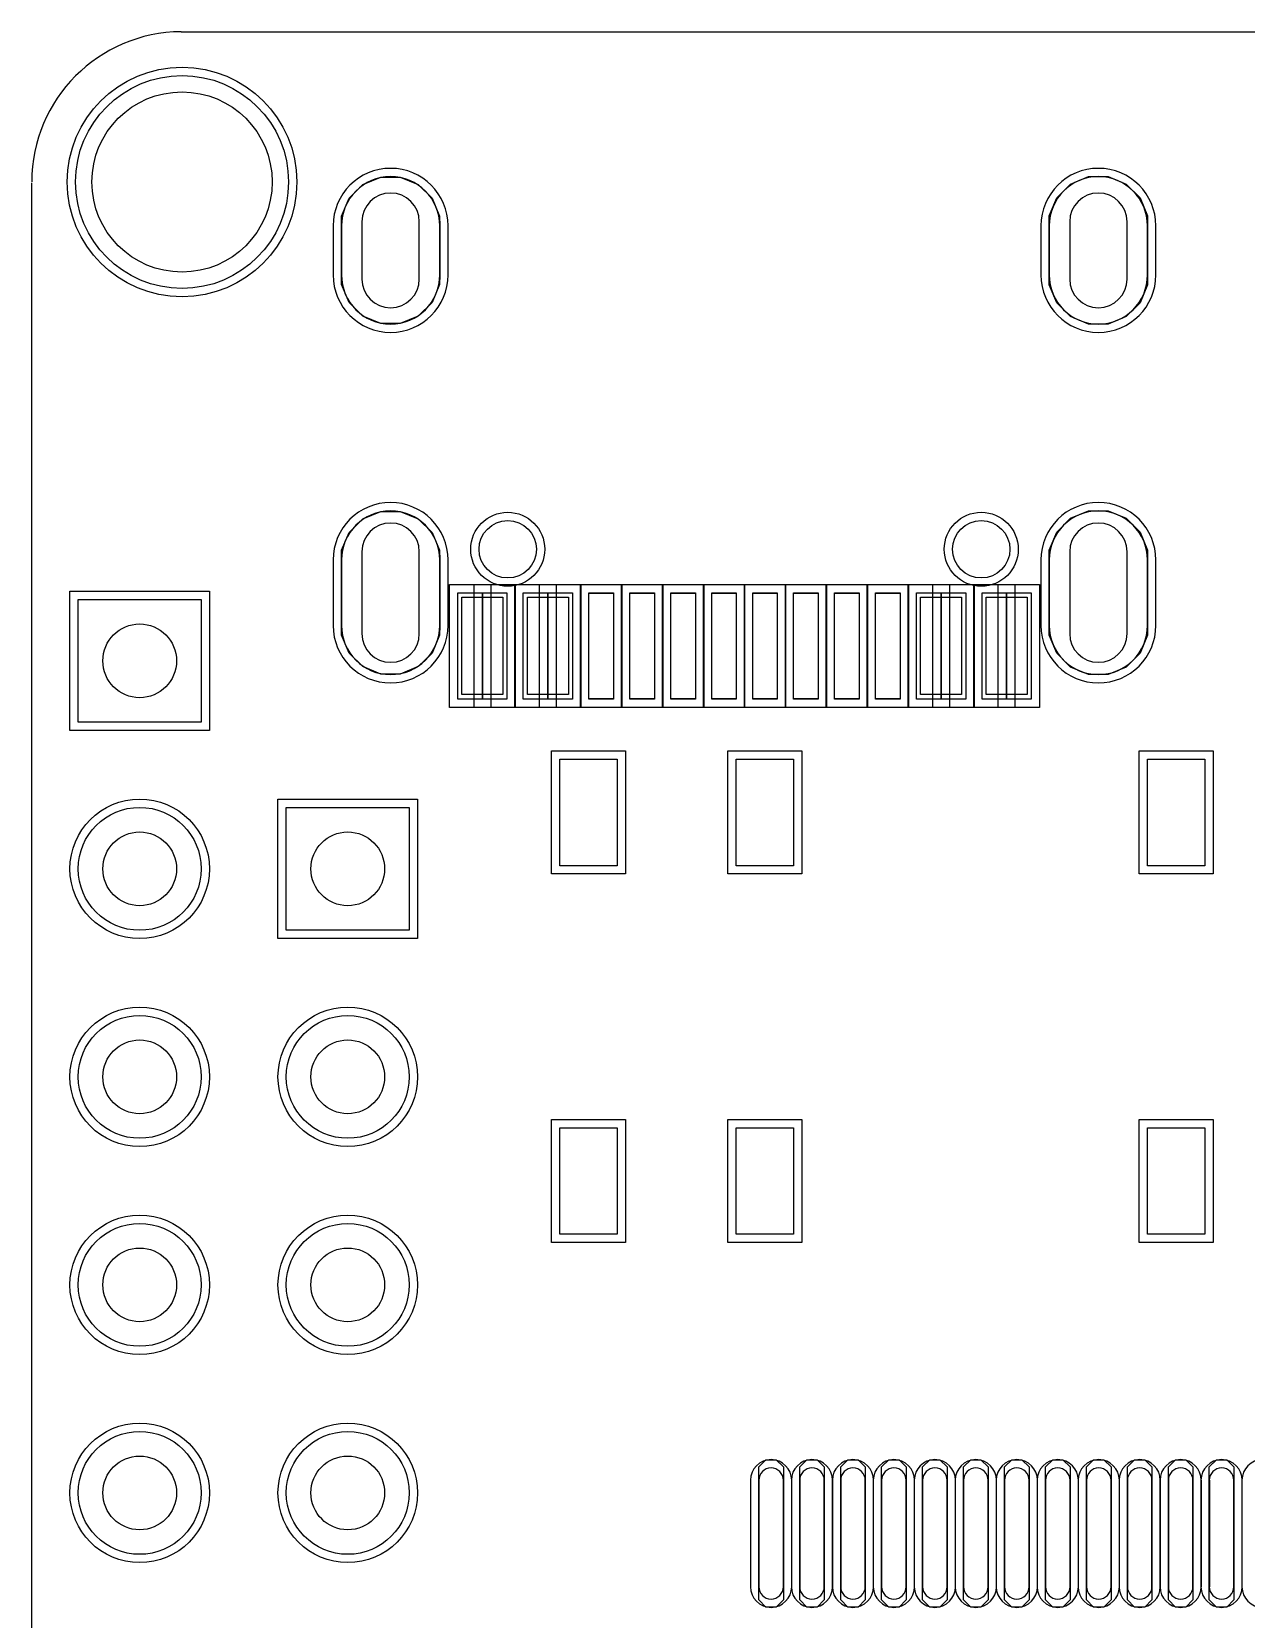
# Model space of a CAD drawing. Header units: millimetres. Extents: x -0.08 to 1.1, y 0 to 1.74.
# Drawn here: x -0.085 to 0.499, y 0.975 to 1.738 of the extents above; entities that cross this region are included whole.
import ezdxf

# ---------------------------------------------------------------- set-up
doc = ezdxf.new("R2010")
doc.units = ezdxf.units.MM
doc.header["$MEASUREMENT"] = 0
for name, color, linetype in [('KeepOutLayer', 6, 'Continuous'), ('MultiLayer', 9, 'Continuous'), ('TopPaste', 8, 'Continuous'), ('TopSolder', 216, 'Continuous')]:
    doc.layers.add(name, color=color, linetype=linetype)

msp = doc.modelspace()

# ---------------------------------------------------------------- linework, layer by layer
at = {"layer": 'KeepOutLayer'}
for p, q in [((-0.01302, 1.73823), (1.0251, 1.73823)), ((-0.08471, 0.13107), (-0.08471, 1.66562))]:
    msp.add_line(p, q, dxfattribs=at)
msp.add_arc((-0.01259, 1.66601), 0.07222, 90.33962, 179.91591, dxfattribs=at)
at = {"layer": 'MultiLayer'}
for p, q in [((0.06403, 1.64495), (0.06403, 1.62133)), ((0.07387, 1.64692), (0.07387, 1.61936)), ((0.10143, 1.61936), (0.10143, 1.64692)), ((0.11128, 1.62133), (0.11128, 1.64495)), ((0.40419, 1.64495), (0.40419, 1.62133)), ((0.41403, 1.64692), (0.41403, 1.61936)), ((0.44159, 1.61936), (0.44159, 1.64692)), ((0.45143, 1.62133), (0.45143, 1.64495)), ((0.07387, 1.48826), (0.07387, 1.44889)), ((0.10143, 1.44889), (0.10143, 1.48826)), ((0.41403, 1.48826), (0.41403, 1.44889)), ((0.44159, 1.44889), (0.44159, 1.48826)), ((0.06403, 1.48432), (0.06403, 1.45283)), ((0.11128, 1.45283), (0.11128, 1.48432)), ((0.40419, 1.48432), (0.40419, 1.45283)), ((0.45143, 1.45283), (0.45143, 1.48432)), ((-0.06247, 1.4063), (-0.06247, 1.46536)), ((-0.06247, 1.46536), (-0.00341, 1.46536)), ((-0.00341, 1.46536), (-0.00341, 1.4063)), ((-0.00341, 1.4063), (-0.06247, 1.4063)), ((0.03753, 1.3063), (0.03753, 1.36536)), ((0.03753, 1.36536), (0.09659, 1.36536)), ((0.09659, 1.36536), (0.09659, 1.3063)), ((0.09659, 1.3063), (0.03753, 1.3063))]:
    msp.add_line(p, q, dxfattribs=at)
for centre, radius in [((-0.01259, 1.66601), 0.05118), ((-0.01259, 1.66601), 0.04331), ((0.14395, 1.48944), 0.01378), ((0.14395, 1.48944), 0.01378), ((0.37151, 1.48944), 0.01378), ((0.37151, 1.48944), 0.01378), ((-0.03294, 1.43583), 0.01772), ((-0.03294, 1.33583), 0.02953), ((-0.03294, 1.33583), 0.01772), ((0.06706, 1.33583), 0.01772), ((-0.03294, 1.23583), 0.02953), ((0.06706, 1.23583), 0.02953), ((-0.03294, 1.23583), 0.01772), ((0.06706, 1.23583), 0.01772), ((-0.03294, 1.13583), 0.02953), ((0.06706, 1.13583), 0.02953), ((-0.03294, 1.13583), 0.01772), ((0.06706, 1.13583), 0.01772), ((-0.03294, 1.03583), 0.02953), ((0.06706, 1.03583), 0.02953), ((-0.03294, 1.03583), 0.01772), ((0.06706, 1.03583), 0.01772)]:
    msp.add_circle(centre, radius, dxfattribs=at)
for centre, radius, start, end in [((0.08765, 1.64495), 0.02362, 0, 180), ((0.42781, 1.64495), 0.02362, 0, 180), ((0.08765, 1.64692), 0.01378, 0, 180), ((0.42781, 1.64692), 0.01378, 0, 180), ((0.08765, 1.62133), 0.02362, 180, 0), ((0.08765, 1.61936), 0.01378, 180, 0), ((0.42781, 1.62133), 0.02362, 180, 0), ((0.42781, 1.61936), 0.01378, 180, 0), ((0.08765, 1.48432), 0.02362, 0, 180), ((0.42781, 1.48432), 0.02362, 0, 180), ((0.08765, 1.48826), 0.01378, 0, 180), ((0.42781, 1.48826), 0.01378, 0, 180), ((0.08765, 1.45283), 0.02362, 180, 0), ((0.42781, 1.45283), 0.02362, 180, 0), ((0.08765, 1.44889), 0.01378, 180, 0), ((0.42781, 1.44889), 0.01378, 180, 0)]:
    msp.add_arc(centre, radius, start, end, dxfattribs=at)
at = {"layer": 'TopPaste'}
for p, q in [((0.06771, 1.65821), (0.07435, 1.66477)), ((0.07435, 1.66477), (0.08297, 1.66832)), ((0.08297, 1.66832), (0.0923, 1.66832)), ((0.0923, 1.66832), (0.10093, 1.66477)), ((0.10093, 1.66477), (0.10756, 1.65821)), ((0.40777, 1.65834), (0.41442, 1.66499)), ((0.41442, 1.66499), (0.4231, 1.66858)), ((0.4231, 1.66858), (0.4325, 1.66858)), ((0.4325, 1.66858), (0.44118, 1.66499)), ((0.44118, 1.66499), (0.44782, 1.65834)), ((0.06407, 1.64962), (0.06771, 1.65821)), ((0.10756, 1.65821), (0.11121, 1.64962)), ((0.40418, 1.64966), (0.40777, 1.65834)), ((0.44782, 1.65834), (0.45142, 1.64966)), ((0.06402, 1.64496), (0.06407, 1.64962)), ((0.11121, 1.64962), (0.11126, 1.64496)), ((0.40418, 1.64496), (0.40418, 1.64966)), ((0.45142, 1.64966), (0.45142, 1.64496)), ((0.06402, 1.62134), (0.06402, 1.64496)), ((0.11126, 1.64496), (0.11126, 1.62134)), ((0.11126, 1.64496), (0.11126, 1.64496)), ((0.40418, 1.62134), (0.40418, 1.64496)), ((0.45142, 1.64496), (0.45142, 1.62134)), ((0.45142, 1.64496), (0.45142, 1.64496)), ((0.06407, 1.61668), (0.06402, 1.62134)), ((0.06402, 1.62134), (0.06402, 1.62134)), ((0.11126, 1.62134), (0.11121, 1.61668)), ((0.40418, 1.61664), (0.40418, 1.62134)), ((0.40418, 1.62134), (0.40418, 1.62134)), ((0.45142, 1.62134), (0.45142, 1.61664)), ((0.06771, 1.60809), (0.06407, 1.61668)), ((0.11121, 1.61668), (0.10756, 1.60809)), ((0.40777, 1.60796), (0.40418, 1.61664)), ((0.45142, 1.61664), (0.44782, 1.60796)), ((0.07435, 1.60153), (0.06771, 1.60809)), ((0.10756, 1.60809), (0.10093, 1.60153)), ((0.41442, 1.60131), (0.40777, 1.60796)), ((0.44782, 1.60796), (0.44118, 1.60131)), ((0.08297, 1.59798), (0.07435, 1.60153)), ((0.0923, 1.59798), (0.08297, 1.59798)), ((0.10093, 1.60153), (0.0923, 1.59798)), ((0.4231, 1.59772), (0.41442, 1.60131)), ((0.4325, 1.59772), (0.4231, 1.59772)), ((0.44118, 1.60131), (0.4325, 1.59772)), ((0.06771, 1.49758), (0.07435, 1.50414)), ((0.07435, 1.50414), (0.08297, 1.50768)), ((0.08297, 1.50768), (0.0923, 1.50768)), ((0.0923, 1.50768), (0.10093, 1.50414)), ((0.10093, 1.50414), (0.10756, 1.49758)), ((0.40777, 1.49771), (0.41442, 1.50435)), ((0.41442, 1.50435), (0.4231, 1.50795)), ((0.4231, 1.50795), (0.4325, 1.50795)), ((0.4325, 1.50795), (0.44118, 1.50435)), ((0.44118, 1.50435), (0.44782, 1.49771)), ((0.06407, 1.48899), (0.06771, 1.49758)), ((0.10756, 1.49758), (0.11121, 1.48899)), ((0.40418, 1.48903), (0.40777, 1.49771)), ((0.44782, 1.49771), (0.45142, 1.48903)), ((0.06402, 1.48433), (0.06407, 1.48899)), ((0.11121, 1.48899), (0.11126, 1.48433)), ((0.40418, 1.48433), (0.40418, 1.48903)), ((0.45142, 1.48903), (0.45142, 1.48433)), ((0.06402, 1.45283), (0.06402, 1.48433)), ((0.11126, 1.48433), (0.11126, 1.45283)), ((0.11126, 1.48433), (0.11126, 1.48433)), ((0.40418, 1.45283), (0.40418, 1.48433)), ((0.45142, 1.48433), (0.45142, 1.45283)), ((0.45142, 1.48433), (0.45142, 1.48433)), ((0.11994, 1.41739), (0.11994, 1.46857)), ((0.11994, 1.46857), (0.13175, 1.46857)), ((0.1219, 1.41956), (0.1219, 1.46641)), ((0.1219, 1.46641), (0.14158, 1.46641)), ((0.13175, 1.46857), (0.13175, 1.41739)), ((0.13175, 1.41739), (0.13175, 1.46857)), ((0.13175, 1.46857), (0.14356, 1.46857)), ((0.14158, 1.46641), (0.14158, 1.41956)), ((0.14356, 1.46857), (0.14356, 1.41739)), ((0.15143, 1.4174), (0.15143, 1.46858)), ((0.15143, 1.46858), (0.16324, 1.46858)), ((0.15339, 1.41957), (0.15339, 1.46642)), ((0.15339, 1.46642), (0.17308, 1.46642)), ((0.16324, 1.46858), (0.16324, 1.4174)), ((0.16325, 1.4174), (0.16325, 1.46858)), ((0.16325, 1.46858), (0.17506, 1.46858)), ((0.17308, 1.46642), (0.17308, 1.41957)), ((0.17506, 1.46858), (0.17506, 1.4174)), ((0.18292, 1.41759), (0.18292, 1.46838)), ((0.18292, 1.46838), (0.19473, 1.46838)), ((0.18293, 1.41739), (0.18293, 1.46857)), ((0.18293, 1.46857), (0.19474, 1.46857)), ((0.19473, 1.46838), (0.19473, 1.41759)), ((0.19474, 1.46857), (0.19474, 1.41739)), ((0.20263, 1.41739), (0.20263, 1.46857)), ((0.20263, 1.46857), (0.21444, 1.46857)), ((0.20263, 1.41759), (0.20263, 1.46838)), ((0.20263, 1.46838), (0.21444, 1.46838)), ((0.21444, 1.46857), (0.21444, 1.41739)), ((0.21444, 1.46838), (0.21444, 1.41759)), ((0.22229, 1.41759), (0.22229, 1.46838)), ((0.22229, 1.46838), (0.23411, 1.46838)), ((0.2223, 1.41739), (0.2223, 1.46857)), ((0.2223, 1.46857), (0.23411, 1.46857)), ((0.23411, 1.46857), (0.23411, 1.41739)), ((0.23411, 1.46838), (0.23411, 1.41759)), ((0.24199, 1.41739), (0.24199, 1.46857)), ((0.24199, 1.46857), (0.2538, 1.46857)), ((0.24199, 1.41759), (0.24199, 1.46838)), ((0.24199, 1.46838), (0.2538, 1.46838)), ((0.2538, 1.46857), (0.2538, 1.41739)), ((0.2538, 1.46838), (0.2538, 1.41759)), ((0.26167, 1.41739), (0.26167, 1.46857)), ((0.26167, 1.46857), (0.27348, 1.46857)), ((0.26167, 1.41759), (0.26167, 1.46838)), ((0.26167, 1.46838), (0.27348, 1.46838)), ((0.27348, 1.46857), (0.27348, 1.41739)), ((0.27348, 1.46838), (0.27348, 1.41759)), ((0.28136, 1.41739), (0.28136, 1.46857)), ((0.28136, 1.46857), (0.29317, 1.46857)), ((0.28136, 1.41759), (0.28136, 1.46838)), ((0.28136, 1.46838), (0.29317, 1.46838)), ((0.29317, 1.46857), (0.29317, 1.41739)), ((0.29317, 1.46838), (0.29317, 1.41759)), ((0.30103, 1.41759), (0.30103, 1.46838)), ((0.30103, 1.46838), (0.31284, 1.46838)), ((0.30104, 1.41739), (0.30104, 1.46857)), ((0.30104, 1.46857), (0.31285, 1.46857)), ((0.31284, 1.46838), (0.31284, 1.41759)), ((0.31285, 1.46857), (0.31285, 1.41739)), ((0.32073, 1.41739), (0.32073, 1.46857)), ((0.32073, 1.46857), (0.33254, 1.46857)), ((0.32073, 1.41759), (0.32073, 1.46838)), ((0.32073, 1.46838), (0.33254, 1.46838)), ((0.33254, 1.46857), (0.33254, 1.41739)), ((0.33254, 1.46838), (0.33254, 1.41759)), ((0.34041, 1.41739), (0.34041, 1.46857)), ((0.34041, 1.46857), (0.35222, 1.46857)), ((0.34237, 1.41956), (0.34237, 1.46641)), ((0.34237, 1.46641), (0.36206, 1.46641)), ((0.35222, 1.46857), (0.35222, 1.41739)), ((0.35222, 1.41739), (0.35222, 1.46857)), ((0.35222, 1.46857), (0.36403, 1.46857)), ((0.36206, 1.46641), (0.36206, 1.41956)), ((0.36403, 1.46857), (0.36403, 1.41739)), ((0.37191, 1.41739), (0.37191, 1.46857)), ((0.37191, 1.46857), (0.38372, 1.46857)), ((0.37387, 1.41956), (0.37387, 1.46641)), ((0.37387, 1.46641), (0.39356, 1.46641)), ((0.38372, 1.46857), (0.38372, 1.41739)), ((0.38372, 1.41739), (0.38372, 1.46857)), ((0.38372, 1.46857), (0.39553, 1.46857)), ((0.39356, 1.46641), (0.39356, 1.41956)), ((0.39553, 1.46857), (0.39553, 1.41739)), ((0.06407, 1.44816), (0.06402, 1.45283)), ((0.06402, 1.45283), (0.06402, 1.45283)), ((0.11126, 1.45283), (0.11121, 1.44816)), ((0.40418, 1.44813), (0.40418, 1.45283)), ((0.40418, 1.45283), (0.40418, 1.45283)), ((0.45142, 1.45283), (0.45142, 1.44813)), ((0.06771, 1.43958), (0.06407, 1.44816)), ((0.11121, 1.44816), (0.10756, 1.43958)), ((0.40777, 1.43945), (0.40418, 1.44813)), ((0.45142, 1.44813), (0.44782, 1.43945)), ((0.07435, 1.43302), (0.06771, 1.43958)), ((0.10756, 1.43958), (0.10093, 1.43302)), ((0.41442, 1.4328), (0.40777, 1.43945)), ((0.44782, 1.43945), (0.44118, 1.4328)), ((0.08297, 1.42947), (0.07435, 1.43302)), ((0.0923, 1.42947), (0.08297, 1.42947)), ((0.10093, 1.43302), (0.0923, 1.42947)), ((0.4231, 1.4292), (0.41442, 1.4328)), ((0.4325, 1.4292), (0.4231, 1.4292)), ((0.44118, 1.4328), (0.4325, 1.4292)), ((0.14158, 1.41956), (0.1219, 1.41956)), ((0.17308, 1.41957), (0.15339, 1.41957)), ((0.36206, 1.41956), (0.34237, 1.41956)), ((0.39356, 1.41956), (0.37387, 1.41956)), ((0.13175, 1.41739), (0.11994, 1.41739)), ((0.14356, 1.41739), (0.13175, 1.41739)), ((0.16324, 1.4174), (0.15143, 1.4174)), ((0.17506, 1.4174), (0.16325, 1.4174)), ((0.19473, 1.41759), (0.18292, 1.41759)), ((0.19474, 1.41739), (0.18293, 1.41739)), ((0.21444, 1.41759), (0.20263, 1.41759)), ((0.21444, 1.41739), (0.20263, 1.41739)), ((0.23411, 1.41759), (0.22229, 1.41759)), ((0.23411, 1.41739), (0.2223, 1.41739)), ((0.2538, 1.41759), (0.24199, 1.41759)), ((0.2538, 1.41739), (0.24199, 1.41739)), ((0.27348, 1.41759), (0.26167, 1.41759)), ((0.27348, 1.41739), (0.26167, 1.41739)), ((0.29317, 1.41759), (0.28136, 1.41759)), ((0.29317, 1.41739), (0.28136, 1.41739)), ((0.31284, 1.41759), (0.30103, 1.41759)), ((0.31285, 1.41739), (0.30104, 1.41739)), ((0.33254, 1.41759), (0.32073, 1.41759)), ((0.33254, 1.41739), (0.32073, 1.41739)), ((0.35222, 1.41739), (0.34041, 1.41739)), ((0.36403, 1.41739), (0.35222, 1.41739)), ((0.38372, 1.41739), (0.37191, 1.41739)), ((0.39553, 1.41739), (0.38372, 1.41739)), ((0.16901, 1.33735), (0.16901, 1.38853)), ((0.16901, 1.38853), (0.19657, 1.38853)), ((0.19657, 1.38853), (0.19657, 1.33735)), ((0.25365, 1.33735), (0.25365, 1.38853)), ((0.25365, 1.38853), (0.28121, 1.38853)), ((0.28121, 1.38853), (0.28121, 1.33735)), ((0.45143, 1.33735), (0.45143, 1.38853)), ((0.45143, 1.38853), (0.47899, 1.38853)), ((0.47899, 1.38853), (0.47899, 1.33735)), ((0.19657, 1.33735), (0.16901, 1.33735)), ((0.28121, 1.33735), (0.25365, 1.33735)), ((0.47899, 1.33735), (0.45143, 1.33735)), ((0.16901, 1.16018), (0.16901, 1.21136)), ((0.16901, 1.21136), (0.19657, 1.21136)), ((0.19657, 1.21136), (0.19657, 1.16018)), ((0.25365, 1.16018), (0.25365, 1.21136)), ((0.25365, 1.21136), (0.28121, 1.21136)), ((0.28121, 1.21136), (0.28121, 1.16018)), ((0.45143, 1.16018), (0.45143, 1.21136)), ((0.45143, 1.21136), (0.47899, 1.21136)), ((0.47899, 1.21136), (0.47899, 1.16018)), ((0.19657, 1.16018), (0.16901, 1.16018)), ((0.28121, 1.16018), (0.25365, 1.16018)), ((0.47899, 1.16018), (0.45143, 1.16018)), ((0.26459, 1.04828), (0.26805, 1.05174)), ((0.26459, 1.04584), (0.26459, 1.04828)), ((0.26459, 0.98678), (0.26459, 1.04584)), ((0.26805, 1.05174), (0.27294, 1.05174)), ((0.27294, 1.05174), (0.2764, 1.04828)), ((0.2764, 1.04828), (0.2764, 1.04584)), ((0.2764, 1.04584), (0.2764, 0.98678)), ((0.2764, 1.04584), (0.2764, 1.04584)), ((0.28427, 1.04828), (0.28773, 1.05174)), ((0.28427, 1.04584), (0.28427, 1.04828)), ((0.28427, 0.98678), (0.28427, 1.04584)), ((0.28773, 1.05174), (0.29262, 1.05174)), ((0.29262, 1.05174), (0.29608, 1.04828)), ((0.29608, 1.04828), (0.29608, 1.04584)), ((0.29608, 1.04584), (0.29608, 0.98678)), ((0.29608, 1.04584), (0.29608, 1.04584)), ((0.30396, 1.04828), (0.30742, 1.05174)), ((0.30396, 1.04584), (0.30396, 1.04828)), ((0.30396, 0.98678), (0.30396, 1.04584)), ((0.30742, 1.05174), (0.31231, 1.05174)), ((0.31231, 1.05174), (0.31577, 1.04828)), ((0.31577, 1.04828), (0.31577, 1.04584)), ((0.31577, 1.04584), (0.31577, 0.98678)), ((0.31577, 1.04584), (0.31577, 1.04584)), ((0.32364, 1.04828), (0.3271, 1.05174)), ((0.32364, 1.04584), (0.32364, 1.04828)), ((0.32364, 0.98678), (0.32364, 1.04584)), ((0.3271, 1.05174), (0.33199, 1.05174)), ((0.33199, 1.05174), (0.33545, 1.04828)), ((0.33545, 1.04828), (0.33545, 1.04584)), ((0.33545, 1.04584), (0.33545, 0.98678)), ((0.33545, 1.04584), (0.33545, 1.04584)), ((0.34333, 1.04828), (0.34679, 1.05174)), ((0.34333, 1.04584), (0.34333, 1.04828)), ((0.34333, 0.98678), (0.34333, 1.04584)), ((0.34679, 1.05174), (0.35168, 1.05174)), ((0.35168, 1.05174), (0.35514, 1.04828)), ((0.35514, 1.04828), (0.35514, 1.04584)), ((0.35514, 1.04584), (0.35514, 0.98678)), ((0.35514, 1.04584), (0.35514, 1.04584)), ((0.36301, 1.04828), (0.36647, 1.05174)), ((0.36301, 1.04584), (0.36301, 1.04828)), ((0.36301, 0.98678), (0.36301, 1.04584)), ((0.36647, 1.05174), (0.37136, 1.05174)), ((0.37136, 1.05174), (0.37482, 1.04828)), ((0.37482, 1.04828), (0.37482, 1.04584)), ((0.37482, 1.04584), (0.37482, 0.98678)), ((0.37482, 1.04584), (0.37482, 1.04584)), ((0.3827, 1.04828), (0.38616, 1.05174)), ((0.3827, 1.04584), (0.3827, 1.04828)), ((0.3827, 0.98678), (0.3827, 1.04584)), ((0.38616, 1.05174), (0.39105, 1.05174)), ((0.39105, 1.05174), (0.39451, 1.04828)), ((0.39451, 1.04828), (0.39451, 1.04584)), ((0.39451, 1.04584), (0.39451, 0.98678)), ((0.39451, 1.04584), (0.39451, 1.04584)), ((0.40238, 1.04828), (0.40584, 1.05174)), ((0.40238, 1.04584), (0.40238, 1.04828)), ((0.40238, 0.98678), (0.40238, 1.04584)), ((0.40584, 1.05174), (0.41073, 1.05174)), ((0.41073, 1.05174), (0.41419, 1.04828)), ((0.41419, 1.04828), (0.41419, 1.04584)), ((0.41419, 1.04584), (0.41419, 0.98678)), ((0.41419, 1.04584), (0.41419, 1.04584)), ((0.42206, 1.04828), (0.42552, 1.05174)), ((0.42206, 1.04584), (0.42206, 1.04828)), ((0.42206, 0.98678), (0.42206, 1.04584)), ((0.42552, 1.05174), (0.43041, 1.05174)), ((0.43041, 1.05174), (0.43387, 1.04828)), ((0.43387, 1.04828), (0.43387, 1.04584)), ((0.43387, 1.04584), (0.43387, 0.98678)), ((0.43387, 1.04584), (0.43387, 1.04584)), ((0.44175, 1.04828), (0.44521, 1.05174)), ((0.44175, 1.04584), (0.44175, 1.04828)), ((0.44175, 0.98678), (0.44175, 1.04584)), ((0.44521, 1.05174), (0.4501, 1.05174)), ((0.4501, 1.05174), (0.45356, 1.04828)), ((0.45356, 1.04828), (0.45356, 1.04584)), ((0.45356, 1.04584), (0.45356, 0.98678)), ((0.45356, 1.04584), (0.45356, 1.04584)), ((0.46143, 1.04828), (0.46489, 1.05174)), ((0.46143, 1.04584), (0.46143, 1.04828)), ((0.46143, 0.98678), (0.46143, 1.04584)), ((0.46489, 1.05174), (0.46978, 1.05174)), ((0.46978, 1.05174), (0.47324, 1.04828)), ((0.47324, 1.04828), (0.47324, 1.04584)), ((0.47324, 1.04584), (0.47324, 0.98678)), ((0.47324, 1.04584), (0.47324, 1.04584)), ((0.48112, 1.04828), (0.48458, 1.05174)), ((0.48112, 1.04584), (0.48112, 1.04828)), ((0.48112, 0.98678), (0.48112, 1.04584)), ((0.48458, 1.05174), (0.48947, 1.05174)), ((0.48947, 1.05174), (0.49293, 1.04828)), ((0.49293, 1.04828), (0.49293, 1.04584)), ((0.49293, 1.04584), (0.49293, 0.98678)), ((0.49293, 1.04584), (0.49293, 1.04584)), ((0.26459, 1.0419), (0.26459, 0.99072)), ((0.2764, 0.99072), (0.2764, 1.0419)), ((0.28427, 1.0419), (0.28427, 0.99072)), ((0.29608, 0.99072), (0.29608, 1.0419)), ((0.30396, 1.0419), (0.30396, 0.99072)), ((0.31577, 0.99072), (0.31577, 1.0419)), ((0.32364, 1.0419), (0.32364, 0.99072)), ((0.33545, 0.99072), (0.33545, 1.0419)), ((0.34333, 1.0419), (0.34333, 0.99072)), ((0.35514, 0.99072), (0.35514, 1.0419)), ((0.36301, 1.0419), (0.36301, 0.99072)), ((0.37482, 0.99072), (0.37482, 1.0419)), ((0.3827, 1.0419), (0.3827, 0.99072)), ((0.39451, 0.99072), (0.39451, 1.0419)), ((0.40238, 1.0419), (0.40238, 0.99072)), ((0.41419, 0.99072), (0.41419, 1.0419)), ((0.42207, 1.0419), (0.42207, 0.99072)), ((0.43388, 0.99072), (0.43388, 1.0419)), ((0.44175, 1.0419), (0.44175, 0.99072)), ((0.45356, 0.99072), (0.45356, 1.0419)), ((0.46144, 1.0419), (0.46144, 0.99072)), ((0.47325, 0.99072), (0.47325, 1.0419)), ((0.48113, 1.0419), (0.48113, 0.99072)), ((0.49294, 0.99072), (0.49294, 1.0419)), ((0.26459, 0.98434), (0.26459, 0.98678)), ((0.26459, 0.98678), (0.26459, 0.98678)), ((0.2764, 0.98678), (0.2764, 0.98434)), ((0.28427, 0.98434), (0.28427, 0.98678)), ((0.28427, 0.98678), (0.28427, 0.98678)), ((0.29608, 0.98678), (0.29608, 0.98434)), ((0.30396, 0.98434), (0.30396, 0.98678)), ((0.30396, 0.98678), (0.30396, 0.98678)), ((0.31577, 0.98678), (0.31577, 0.98434)), ((0.32364, 0.98434), (0.32364, 0.98678)), ((0.32364, 0.98678), (0.32364, 0.98678)), ((0.33545, 0.98678), (0.33545, 0.98434)), ((0.34333, 0.98434), (0.34333, 0.98678)), ((0.34333, 0.98678), (0.34333, 0.98678)), ((0.35514, 0.98678), (0.35514, 0.98434)), ((0.36301, 0.98434), (0.36301, 0.98678)), ((0.36301, 0.98678), (0.36301, 0.98678)), ((0.37482, 0.98678), (0.37482, 0.98434)), ((0.3827, 0.98434), (0.3827, 0.98678)), ((0.3827, 0.98678), (0.3827, 0.98678)), ((0.39451, 0.98678), (0.39451, 0.98434)), ((0.40238, 0.98434), (0.40238, 0.98678)), ((0.40238, 0.98678), (0.40238, 0.98678)), ((0.41419, 0.98678), (0.41419, 0.98434)), ((0.42206, 0.98434), (0.42206, 0.98678)), ((0.42206, 0.98678), (0.42206, 0.98678)), ((0.43387, 0.98678), (0.43387, 0.98434)), ((0.44175, 0.98434), (0.44175, 0.98678)), ((0.44175, 0.98678), (0.44175, 0.98678)), ((0.45356, 0.98678), (0.45356, 0.98434)), ((0.46143, 0.98434), (0.46143, 0.98678)), ((0.46143, 0.98678), (0.46143, 0.98678)), ((0.47324, 0.98678), (0.47324, 0.98434)), ((0.48112, 0.98434), (0.48112, 0.98678)), ((0.48112, 0.98678), (0.48112, 0.98678)), ((0.49293, 0.98678), (0.49293, 0.98434)), ((0.26805, 0.98088), (0.26459, 0.98434)), ((0.27294, 0.98088), (0.26805, 0.98088)), ((0.2764, 0.98434), (0.27294, 0.98088)), ((0.28773, 0.98088), (0.28427, 0.98434)), ((0.29262, 0.98088), (0.28773, 0.98088)), ((0.29608, 0.98434), (0.29262, 0.98088)), ((0.30742, 0.98088), (0.30396, 0.98434)), ((0.31231, 0.98088), (0.30742, 0.98088)), ((0.31577, 0.98434), (0.31231, 0.98088)), ((0.3271, 0.98088), (0.32364, 0.98434)), ((0.33199, 0.98088), (0.3271, 0.98088)), ((0.33545, 0.98434), (0.33199, 0.98088)), ((0.34679, 0.98088), (0.34333, 0.98434)), ((0.35168, 0.98088), (0.34679, 0.98088)), ((0.35514, 0.98434), (0.35168, 0.98088)), ((0.36647, 0.98088), (0.36301, 0.98434)), ((0.37136, 0.98088), (0.36647, 0.98088)), ((0.37482, 0.98434), (0.37136, 0.98088)), ((0.38616, 0.98088), (0.3827, 0.98434)), ((0.39105, 0.98088), (0.38616, 0.98088)), ((0.39451, 0.98434), (0.39105, 0.98088)), ((0.40584, 0.98088), (0.40238, 0.98434)), ((0.41073, 0.98088), (0.40584, 0.98088)), ((0.41419, 0.98434), (0.41073, 0.98088)), ((0.42552, 0.98088), (0.42206, 0.98434)), ((0.43041, 0.98088), (0.42552, 0.98088)), ((0.43387, 0.98434), (0.43041, 0.98088)), ((0.44521, 0.98088), (0.44175, 0.98434)), ((0.4501, 0.98088), (0.44521, 0.98088)), ((0.45356, 0.98434), (0.4501, 0.98088)), ((0.46489, 0.98088), (0.46143, 0.98434)), ((0.46978, 0.98088), (0.46489, 0.98088)), ((0.47324, 0.98434), (0.46978, 0.98088)), ((0.48458, 0.98088), (0.48112, 0.98434)), ((0.48947, 0.98088), (0.48458, 0.98088)), ((0.49293, 0.98434), (0.48947, 0.98088))]:
    msp.add_line(p, q, dxfattribs=at)
for centre, start, end in [((0.27049, 1.0419), 0, 180), ((0.29017, 1.0419), 0, 180), ((0.30986, 1.0419), 0, 180), ((0.32954, 1.0419), 0, 180), ((0.34923, 1.0419), 0, 180), ((0.36891, 1.0419), 0, 180), ((0.3886, 1.0419), 0, 180), ((0.40828, 1.0419), 0, 180), ((0.42797, 1.0419), 0, 180), ((0.44765, 1.0419), 0, 180), ((0.46734, 1.0419), 0, 180), ((0.48703, 1.0419), 0, 180), ((0.27049, 0.99072), 180, 0), ((0.29017, 0.99072), 180, 0), ((0.30986, 0.99072), 180, 0), ((0.32954, 0.99072), 180, 0), ((0.34923, 0.99072), 180, 0), ((0.36891, 0.99072), 180, 0), ((0.3886, 0.99072), 180, 0), ((0.40828, 0.99072), 180, 0), ((0.42797, 0.99072), 180, 0), ((0.44765, 0.99072), 180, 0), ((0.46734, 0.99072), 180, 0), ((0.48703, 0.99072), 180, 0)]:
    msp.add_arc(centre, 0.00591, start, end, dxfattribs=at)
at = {"layer": 'TopSolder'}
for p, q in [((0.06003, 1.64495), (0.06003, 1.62133)), ((0.07387, 1.64692), (0.07387, 1.61936)), ((0.10143, 1.61936), (0.10143, 1.64692)), ((0.11528, 1.62133), (0.11528, 1.64495)), ((0.40019, 1.64495), (0.40019, 1.62133)), ((0.41403, 1.64692), (0.41403, 1.61936)), ((0.44159, 1.61936), (0.44159, 1.64692)), ((0.45543, 1.62133), (0.45543, 1.64495)), ((0.07387, 1.48826), (0.07387, 1.44889)), ((0.10143, 1.44889), (0.10143, 1.48826)), ((0.41403, 1.48826), (0.41403, 1.44889)), ((0.44159, 1.44889), (0.44159, 1.48826)), ((0.06003, 1.48432), (0.06003, 1.45283)), ((0.11528, 1.45283), (0.11528, 1.48432)), ((0.40019, 1.48432), (0.40019, 1.45283)), ((0.45543, 1.45283), (0.45543, 1.48432)), ((-0.06647, 1.4023), (-0.06647, 1.46936)), ((-0.06647, 1.46936), (0.00059, 1.46936)), ((0.00059, 1.46936), (0.00059, 1.4023)), ((0.11594, 1.41339), (0.11594, 1.47257)), ((0.11594, 1.47257), (0.13575, 1.47257)), ((0.12775, 1.41339), (0.12775, 1.47257)), ((0.12775, 1.47257), (0.14756, 1.47257)), ((0.13575, 1.47257), (0.13575, 1.41339)), ((0.14743, 1.4134), (0.14743, 1.47258)), ((0.14743, 1.47258), (0.16724, 1.47258)), ((0.14756, 1.47257), (0.14756, 1.41339)), ((0.15925, 1.4134), (0.15925, 1.47258)), ((0.15925, 1.47258), (0.17906, 1.47258)), ((0.16724, 1.47258), (0.16724, 1.4134)), ((0.17893, 1.41339), (0.17893, 1.47257)), ((0.17893, 1.47257), (0.19874, 1.47257)), ((0.17906, 1.47258), (0.17906, 1.4134)), ((0.19863, 1.41339), (0.19863, 1.47257)), ((0.19863, 1.47257), (0.21844, 1.47257)), ((0.19874, 1.47257), (0.19874, 1.41339)), ((0.2183, 1.41339), (0.2183, 1.47257)), ((0.2183, 1.47257), (0.23811, 1.47257)), ((0.21844, 1.47257), (0.21844, 1.41339)), ((0.23799, 1.41339), (0.23799, 1.47257)), ((0.23799, 1.47257), (0.2578, 1.47257)), ((0.23811, 1.47257), (0.23811, 1.41339)), ((0.25767, 1.41339), (0.25767, 1.47257)), ((0.25767, 1.47257), (0.27748, 1.47257)), ((0.2578, 1.47257), (0.2578, 1.41339)), ((0.27736, 1.41339), (0.27736, 1.47257)), ((0.27736, 1.47257), (0.29717, 1.47257)), ((0.27748, 1.47257), (0.27748, 1.41339)), ((0.29704, 1.41339), (0.29704, 1.47257)), ((0.29704, 1.47257), (0.31685, 1.47257)), ((0.29717, 1.47257), (0.29717, 1.41339)), ((0.31673, 1.41339), (0.31673, 1.47257)), ((0.31673, 1.47257), (0.33654, 1.47257)), ((0.31685, 1.47257), (0.31685, 1.41339)), ((0.33641, 1.41339), (0.33641, 1.47257)), ((0.33641, 1.47257), (0.35622, 1.47257)), ((0.33654, 1.47257), (0.33654, 1.41339)), ((0.34822, 1.41339), (0.34822, 1.47257)), ((0.34822, 1.47257), (0.36803, 1.47257)), ((0.35622, 1.47257), (0.35622, 1.41339)), ((0.36791, 1.41339), (0.36791, 1.47257)), ((0.36791, 1.47257), (0.38772, 1.47257)), ((0.36803, 1.47257), (0.36803, 1.41339)), ((0.37972, 1.41339), (0.37972, 1.47257)), ((0.37972, 1.47257), (0.39953, 1.47257)), ((0.38772, 1.47257), (0.38772, 1.41339)), ((0.39953, 1.47257), (0.39953, 1.41339)), ((0.13575, 1.41339), (0.11594, 1.41339)), ((0.14756, 1.41339), (0.12775, 1.41339)), ((0.16724, 1.4134), (0.14743, 1.4134)), ((0.17906, 1.4134), (0.15925, 1.4134)), ((0.19874, 1.41339), (0.17893, 1.41339)), ((0.21844, 1.41339), (0.19863, 1.41339)), ((0.23811, 1.41339), (0.2183, 1.41339)), ((0.2578, 1.41339), (0.23799, 1.41339)), ((0.27748, 1.41339), (0.25767, 1.41339)), ((0.29717, 1.41339), (0.27736, 1.41339)), ((0.31685, 1.41339), (0.29704, 1.41339)), ((0.33654, 1.41339), (0.31673, 1.41339)), ((0.35622, 1.41339), (0.33641, 1.41339)), ((0.36803, 1.41339), (0.34822, 1.41339)), ((0.38772, 1.41339), (0.36791, 1.41339)), ((0.39953, 1.41339), (0.37972, 1.41339)), ((0.00059, 1.4023), (-0.06647, 1.4023)), ((0.16501, 1.33335), (0.16501, 1.39253)), ((0.16501, 1.39253), (0.20057, 1.39253)), ((0.20057, 1.39253), (0.20057, 1.33335)), ((0.24965, 1.33335), (0.24965, 1.39253)), ((0.24965, 1.39253), (0.28521, 1.39253)), ((0.28521, 1.39253), (0.28521, 1.33335)), ((0.44743, 1.33335), (0.44743, 1.39253)), ((0.44743, 1.39253), (0.48299, 1.39253)), ((0.48299, 1.39253), (0.48299, 1.33335)), ((0.03353, 1.3023), (0.03353, 1.36936)), ((0.03353, 1.36936), (0.10059, 1.36936)), ((0.10059, 1.36936), (0.10059, 1.3023)), ((0.20057, 1.33335), (0.16501, 1.33335)), ((0.28521, 1.33335), (0.24965, 1.33335)), ((0.48299, 1.33335), (0.44743, 1.33335)), ((0.10059, 1.3023), (0.03353, 1.3023)), ((0.16501, 1.15618), (0.16501, 1.21536)), ((0.16501, 1.21536), (0.20057, 1.21536)), ((0.20057, 1.21536), (0.20057, 1.15618)), ((0.24965, 1.15618), (0.24965, 1.21536)), ((0.24965, 1.21536), (0.28521, 1.21536)), ((0.28521, 1.21536), (0.28521, 1.15618)), ((0.44743, 1.15618), (0.44743, 1.21536)), ((0.44743, 1.21536), (0.48299, 1.21536)), ((0.48299, 1.21536), (0.48299, 1.15618)), ((0.20057, 1.15618), (0.16501, 1.15618)), ((0.28521, 1.15618), (0.24965, 1.15618)), ((0.48299, 1.15618), (0.44743, 1.15618)), ((0.26059, 1.0419), (0.26059, 0.99072)), ((0.28027, 1.0419), (0.28027, 0.99072)), ((0.2804, 0.99072), (0.2804, 1.0419)), ((0.29996, 1.0419), (0.29996, 0.99072)), ((0.30008, 0.99072), (0.30008, 1.0419)), ((0.31964, 1.0419), (0.31964, 0.99072)), ((0.31977, 0.99072), (0.31977, 1.0419)), ((0.33933, 1.0419), (0.33933, 0.99072)), ((0.33945, 0.99072), (0.33945, 1.0419)), ((0.35901, 1.0419), (0.35901, 0.99072)), ((0.35914, 0.99072), (0.35914, 1.0419)), ((0.3787, 1.0419), (0.3787, 0.99072)), ((0.37882, 0.99072), (0.37882, 1.0419)), ((0.39838, 1.0419), (0.39838, 0.99072)), ((0.39851, 0.99072), (0.39851, 1.0419)), ((0.41807, 1.0419), (0.41807, 0.99072)), ((0.41819, 0.99072), (0.41819, 1.0419)), ((0.43775, 1.0419), (0.43775, 0.99072)), ((0.43788, 0.99072), (0.43788, 1.0419)), ((0.45744, 1.0419), (0.45744, 0.99072)), ((0.45756, 0.99072), (0.45756, 1.0419)), ((0.47713, 1.0419), (0.47713, 0.99072)), ((0.47725, 0.99072), (0.47725, 1.0419)), ((0.49681, 1.0419), (0.49681, 0.99072)), ((0.49694, 0.99072), (0.49694, 1.0419))]:
    msp.add_line(p, q, dxfattribs=at)
for centre, radius in [((-0.01259, 1.66601), 0.05518), ((-0.01259, 1.66601), 0.04331), ((0.14395, 1.48944), 0.01778), ((0.37151, 1.48944), 0.01778), ((0.14395, 1.48944), 0.01378), ((0.37151, 1.48944), 0.01378), ((-0.03294, 1.43583), 0.01772), ((-0.03294, 1.33583), 0.03353), ((-0.03294, 1.33583), 0.01772), ((0.06706, 1.33583), 0.01772), ((-0.03294, 1.23583), 0.03353), ((0.06706, 1.23583), 0.03353), ((-0.03294, 1.23583), 0.01772), ((0.06706, 1.23583), 0.01772), ((-0.03294, 1.13583), 0.03353), ((0.06706, 1.13583), 0.03353), ((-0.03294, 1.13583), 0.01772), ((0.06706, 1.13583), 0.01772), ((-0.03294, 1.03583), 0.03353), ((0.06706, 1.03583), 0.03353), ((-0.03294, 1.03583), 0.01772), ((0.06706, 1.03583), 0.01772)]:
    msp.add_circle(centre, radius, dxfattribs=at)
for centre, radius, start, end in [((0.08765, 1.64495), 0.02762, 0, 180), ((0.42781, 1.64495), 0.02762, 0, 180), ((0.08765, 1.64692), 0.01378, 0, 180), ((0.42781, 1.64692), 0.01378, 0, 180), ((0.08765, 1.62133), 0.02762, 180, 0), ((0.08765, 1.61936), 0.01378, 180, 0), ((0.42781, 1.62133), 0.02762, 180, 0), ((0.42781, 1.61936), 0.01378, 180, 0), ((0.08765, 1.48432), 0.02762, 0, 180), ((0.42781, 1.48432), 0.02762, 0, 180), ((0.08765, 1.48826), 0.01378, 0, 180), ((0.42781, 1.48826), 0.01378, 0, 180), ((0.08765, 1.45283), 0.02762, 180, 0), ((0.42781, 1.45283), 0.02762, 180, 0), ((0.08765, 1.44889), 0.01378, 180, 0), ((0.42781, 1.44889), 0.01378, 180, 0), ((0.27049, 1.0419), 0.00991, 0, 180), ((0.29017, 1.0419), 0.00991, 0, 180), ((0.30986, 1.0419), 0.00991, 0, 180), ((0.32954, 1.0419), 0.00991, 0, 180), ((0.34923, 1.0419), 0.00991, 0, 180), ((0.36891, 1.0419), 0.00991, 0, 180), ((0.3886, 1.0419), 0.00991, 0, 180), ((0.40828, 1.0419), 0.00991, 0, 180), ((0.42797, 1.0419), 0.00991, 0, 180), ((0.44765, 1.0419), 0.00991, 0, 180), ((0.46734, 1.0419), 0.00991, 0, 180), ((0.48703, 1.0419), 0.00991, 0, 180), ((0.50671, 1.0419), 0.00991, 0, 180), ((0.27049, 0.99072), 0.00991, 180, 0), ((0.29017, 0.99072), 0.00991, 180, 0), ((0.30986, 0.99072), 0.00991, 180, 0), ((0.32954, 0.99072), 0.00991, 180, 0), ((0.34923, 0.99072), 0.00991, 180, 0), ((0.36891, 0.99072), 0.00991, 180, 0), ((0.3886, 0.99072), 0.00991, 180, 0), ((0.40828, 0.99072), 0.00991, 180, 0), ((0.42797, 0.99072), 0.00991, 180, 0), ((0.44765, 0.99072), 0.00991, 180, 0), ((0.46734, 0.99072), 0.00991, 180, 0), ((0.48703, 0.99072), 0.00991, 180, 0), ((0.50671, 0.99072), 0.00991, 180, 0)]:
    msp.add_arc(centre, radius, start, end, dxfattribs=at)

doc.saveas('drawing.dxf')
